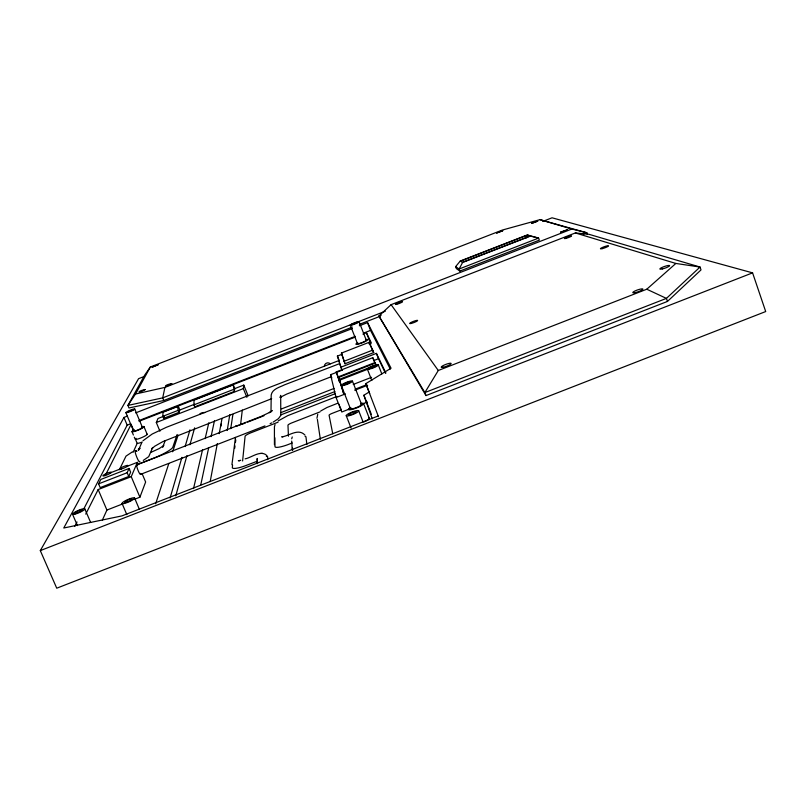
<?xml version="1.0" encoding="UTF-8"?>
<svg xmlns="http://www.w3.org/2000/svg" width="806" height="806" viewBox="0 0 806 806"><rect width="100%" height="100%" fill="white"/><g stroke="black" fill="none" stroke-linecap="round" stroke-linejoin="round"><path stroke-width="1.21" d="M234.324 391.454L233.176 384.623L234.788 388.593L234.324 391.454L194.76 406.859L193.944 404.854L194.044 399.857M178.902 412.39C177.511 409.478 177.078 401.469 179.738 410.022L178.902 412.39L163.678 418.314L162.852 416.319L163.003 411.947M270.997 412.017L271.199 394.99C272.327 388.845 279.773 387.273 284.548 384.835L339.669 363.607M257.195 459.853L257.215 458.453L256.963 463.289M267.713 459.662L267.693 456.891A11.737 2.347 -22.4 0 0 266.353 456.478M316.929 418.254L317.765 414.254M257.416 463.651L257.457 461.133L244.923 465.918A16.13 3.184 -22.4 0 1 232.309 467.843L232.561 465.062M338.822 360.604L166.449 427.271L152.183 434.041L143.015 440.721M242.606 460.972L245.115 436.137A6.498 1.179 -22.2 0 1 250.394 432.993L278.05 422.203M240.551 424.943L242.304 410.083M246.878 397.348L243.341 388.623L243.785 385.087L234.788 388.593M234.707 448.287L235.02 445.889M235.483 442.303L235.785 439.905M231.916 464.719L235.483 437.406M317.383 419.402L320.355 439.32M230.748 428.631L232.904 414.385M227.211 430.515L229.781 414.737M210.185 481.565L217.348 443.491M219.192 433.668L221.962 418.929M220.894 426.183L221.358 423.724M587.473 234.556L586.839 232.773L571.837 229.035L164.918 387.404L162.701 397.872L163.789 400.501L352.373 327.095M200.704 485.141L208.734 447.542M211.071 436.63L214.436 420.863M193.531 488.597L202.588 449.587M205.137 438.615L208.825 422.767M175.768 495.871L186.911 455.652M189.934 444.761L194.639 427.825M291.722 438.807L292.246 436.953M170.096 497.957L181.954 457.334M185.098 446.574L189.974 429.85M275.058 424.611L274.433 426.767L274.423 444.69M155.649 503.79L168.797 463.581M172.665 451.763L178.076 435.2M177.149 434.484L172.706 447.521A20.452 3.415 -22.8 0 1 155.044 457.647L137.947 464.337M162.681 447.401L165.149 440.62M134.219 499.418L139.912 497.201L145.634 482.018L142.229 473.918M163.678 418.314L164.323 416.702M159.931 431.21L156.314 422.505L157.996 418.485L163.537 416.329M85.748 514.117L98.161 489.564L131.237 476.668L137.352 462.332L138.33 464.649M128.758 476.477L130.632 472.155L129.061 468.437L100.861 479.429L98.594 483.852L100.196 487.61L128.758 476.477L127.167 472.719L129.061 468.437M141.705 442.816L138.431 450.292L140.083 448.217L138.239 449.365M102.332 520.172L106.916 510.057L122.844 503.851M133.141 452.267L137.181 443.36L135.519 439.401L136.033 438.293M119.348 469.757L126.018 456.115L132.386 451.874M105.697 474.663L131.126 424.359L133.484 429.951M74.706 526.429L77.013 521.976M83.935 508.616L127.177 425.145L130.693 423.785M455.632 266.615L459.108 269.013L538.579 238.092L530.408 236.098L462.594 262.494L459.108 269.013L459.873 271.068L539.325 240.148L538.579 238.092L527.275 234.939L460.286 261.013L455.632 266.615L456.377 268.63L459.873 271.068M127.449 416.067L123.943 417.437L63.755 528.011L121.918 515.911L378.095 416.027M163.789 400.501L128.99 407.977L127.922 405.428L135.519 394.023L150.349 366.992L502.39 230.042L539.97 219.655L586.839 232.773L583.322 234.143M542.67 221.449L552.05 217.801L752.582 272.861L765.7 311.549L56.742 588.199L40.3 550.609L138.572 378.669L144.435 376.392M381.248 315.106L378.901 316.012L424.853 392.572L666.421 298.391L700.031 267.038L675.861 263.451L646.775 289.223L438.293 370.488L424.853 392.572L426.001 395.575L667.489 301.424L701.019 269.899L700.031 267.038L588.894 234.274L575.363 232.944L391.101 304.658L378.901 316.012L426.001 395.575M150.349 366.992L144.808 374.941L127.922 405.428L162.701 397.872L385.318 311.217M271.672 411.1L272.226 410.516L269.295 412.662L270.03 412.209L261.144 416.41L136.798 464.85M280.216 397.167L280.679 395.373L280.8 415.392L278.433 418.667L273.174 422.112M163.87 445.436L159.245 448.559L150.954 452.327M278.12 420.944L287.722 415.654L336.999 396.431M320.707 411L326.944 407.514L337.563 403.302M280.327 397.287L286.704 394.084L331.306 376.694M372.241 418.858L363.889 395.252L369.138 392.008M378.477 416.722L365.823 383.626L391.051 368.211L367.536 322.612L359.335 325.805M143.267 460.428L148.717 456.649L152.707 447.461L151.921 448.761L154.601 446.292L162.933 441.577L271.682 398.688M270.111 423.674L271.703 422.888M525.865 235.735L462.261 260.489L464.105 261.648L528.323 236.662L525.865 235.735L526.64 237.881M359.395 324.355L380.482 316.154M135.65 412.884L352.303 328.536M138.884 420.591L355.335 336.324M363.526 333.13L370.538 330.4L390.275 369.067M139.095 421.256L354.751 337.291M362.932 334.107L366.438 332.737L371.324 342.862L368.987 343.779M162.862 412.289L177.975 406.405M193.944 400.189L233.125 384.936M162.852 416.319L178.076 410.395M179.738 410.022L194.528 404.259M193.944 404.854L233.518 389.449M156.314 422.505L243.341 388.623M341.432 353.088L369.067 342.328L373.702 352.585L344.998 363.758L341.432 353.088L344.998 363.758M341.956 370.498L337.392 356.081L342.066 354.257M344.031 361.29L372.745 350.106M340.696 367.284L376.402 353.381L385.913 373.087M338.258 377.399L339.417 381.631L336.233 371.919L372.785 357.683L376.321 365.954M348.776 409.277L341.774 412.007L336.072 397.539L330.551 374.709L340.918 370.669M373.873 360.534L378.477 358.741L385.369 373.087M337.633 377.107L375.002 362.549M339.044 379.465L338.5 377.48L375.294 363.153L376.14 365.017L339.044 379.465L341.23 384.845M367.949 369.148L339.427 380.261L343.658 393.65L341.532 385.953M110.382 472.84L120.93 468.729M127.973 465.989L137.352 462.332M241.81 424.389L245.306 423.029M247.644 422.112L263.975 415.755M281.475 408.934L333.976 388.472M280.982 412.581L334.853 391.595M353.25 384.432L371.586 377.289M98.594 483.852L127.167 472.719M280.79 414.909L335.296 393.671M355.114 389.187L366.569 384.724M336.072 397.539L345.421 393.892M354.771 390.255L367.627 385.248M140.587 474.361L264.932 425.911M320.022 411.876L291.349 423.069A4.282 0.796 -21.9 0 0 287.964 425.115L288.447 436.197M362.771 403.826L367.435 402.003M245.115 458.836C251.361 457.848 260.812 449.405 266.998 455.672M292.185 442.988L287.379 444.841A15.294 2.992 -22.1 0 1 274.997 446.856L274.866 437.789M40.3 550.609L752.582 272.861M239.08 425.346L235.755 426.042L236.924 426.001M240.782 460.256L238.314 460.72L239.644 460.871M135.519 394.023L164.918 387.404M260.61 453.425L261.114 453.405M261.789 453.365L262.383 453.335M135.519 439.401L135.67 439.431A6.519 0.997 -22.7 0 0 143.649 436.721A6.519 0.997 -22.7 0 0 146.642 434.071M137.181 443.36L137.332 443.391A6.519 1.018 -22.7 0 0 142.239 442.031M283.037 436.771L281.707 436.892C289.314 435.996 298.23 427.845 305.021 435.139M539.97 219.655L571.837 229.035M575.363 232.944L675.861 263.451M527.275 234.939L530.408 236.098M646.775 289.223L666.421 298.391L667.489 301.424M460.286 261.013L462.594 262.494M391.101 304.658L438.293 370.488M136.698 451.279L136.345 450.614A6.105 0.766 68.4 0 1 136.798 451.239M373.702 352.585L369.067 342.328M374.498 362.116L375.858 365.098M72.55 514.278L77.447 525.613M84.781 508.818L90.625 522.399M98.161 489.564L106.916 510.057M134.552 497.917L139.267 509.07M122.089 503.498L126.834 514.671M131.237 476.668L139.912 497.201M125.907 412.732L133.605 431.069M132.033 431.754L133.393 435.008M134.31 437.174L135.217 439.341M123.943 417.437L127.177 425.145M143.942 426.575L147.105 434.152M134.703 408.944L142.37 427.261M337.392 356.081L339.135 360.322M243.785 385.087L248.137 395.837M341.774 369.148L342.187 370.176M338.5 377.48L340.283 382.024M336.233 371.919L337.976 376.342M341.291 385.459L350.409 408.682M330.551 374.709L331.85 378.004M346.217 415.695L351.084 428.077M363.889 395.252L371.365 414.385M363.556 403.564L369.269 418.183M352.454 381.107A5.995 1.048 -21.4 0 1 344.364 385.238A5.995 1.048 -21.4 0 1 343.799 383.515A5.995 1.048 -21.4 0 1 352.454 381.107L361.551 404.34M358.71 410.828A6.71 1.31 -21.5 0 1 349.683 415.574A6.71 1.31 -21.5 0 1 348.998 413.407A6.71 1.31 -21.5 0 1 358.71 410.828L363.123 422.092M350.278 325.13L357.471 343.608M367.385 369.118L371.808 380.492M365.823 383.626L369.672 393.499M341.331 368.02L339.84 364.1M367.536 322.612L370.538 330.4M376.402 353.381L378.477 358.741M366.438 332.737L370.82 344.041M378.296 364.866L381.822 373.964M359.093 321.695L366.267 340.182M372.785 357.683L374.075 361.007M340.061 406.808L341.23 409.831L331.729 413.538A3.466 0.655 -21.6 0 0 329.07 415.181L332.757 433.769M339.094 361.36L339.487 362.398M339.135 404.29L339.548 405.438M306.885 444.519L305.958 436.802A12.825 2.529 -22 0 0 305.081 436.459M292.477 447.985L292.628 450.483M291.712 441.084L292.215 449.778M129.252 469.042A4.584 0.776 -23.1 0 1 129.323 469.656M365.521 340.092A4.725 0.715 -21.2 0 1 364.916 341.301A4.725 0.715 -21.2 0 1 359.254 343.507A4.725 0.715 -21.2 0 1 357.924 343.054M365.803 339.628A6.418 0.967 -21.2 0 1 366.377 340.878A6.418 0.967 -21.2 0 1 357.904 344.182A6.418 0.967 -21.2 0 1 357.37 342.913M141.503 426.888A6.529 0.957 -22.7 0 1 142.561 427.986A6.529 0.957 -22.7 0 1 133.665 431.653A6.529 0.957 -22.7 0 1 134.189 429.9M141.423 427.281A4.796 0.705 -22.7 0 1 141.09 428.449A4.796 0.705 -22.7 0 1 135.086 430.918A4.796 0.705 -22.7 0 1 134.401 430.172M360.987 403.383A8.131 1.552 -21.5 0 1 361.672 405.489A8.131 1.552 -21.5 0 1 350.942 409.67A8.131 1.552 -21.5 0 1 350.318 407.544M368.876 417.881A8.11 1.642 -21.5 0 1 364.151 421.891M360.625 404.088A5.974 1.138 -21.5 0 1 359.829 405.962A5.974 1.138 -21.5 0 1 352.655 408.753A5.974 1.138 -21.5 0 1 351.003 407.846M199.948 413.821A6.73 6.579 4.5 0 1 204.946 412.581M140.677 473.394A5.128 0.877 68.9 0 1 139.378 473.162A5.128 0.877 68.9 0 1 136.939 467.047A5.128 0.877 68.9 0 1 137.403 465.173M139.811 461.334A6.105 0.917 68.7 0 1 136.677 456.871A6.105 0.917 68.7 0 1 135.66 450.876M324.334 366.297A3.496 3.446 -13.8 0 1 330.289 363.818M357.33 322.39L352.041 324.445L357.33 322.39M567.484 229.77L560.492 232.229L567.484 229.77M171.769 383.616C163.487 388.714 163.346 384.976 171.769 383.616M132.96 409.801L127.67 411.967L132.96 409.801M145.171 389.56C136.909 394.547 137.05 390.91 145.171 389.56M537.703 221.136L531.497 223.443L537.703 221.136M158.147 364.725L152.122 367.173L158.147 364.725M502.712 230.758L496.657 233.015L502.712 230.758M280.962 396.864L280.176 397.348L281.032 396.824M350.781 414.647A4.02 0.786 -21.5 0 0 356.212 411.806A4.02 0.786 -21.5 0 0 350.388 413.347A4.02 0.786 -21.5 0 0 350.781 414.647M443.189 367.244A5.299 0.987 -20.7 0 0 451.138 363.657A5.299 0.987 -20.7 0 0 444.308 365.017A5.299 0.987 -20.7 0 0 443.189 367.244M635.299 292.598A5.38 0.977 -19.2 0 0 642.916 289.142A5.38 0.977 -19.2 0 0 635.249 290.835A5.38 0.977 -19.2 0 0 635.299 292.598M662.381 268.922A5.168 0.887 -19.1 0 0 669.615 265.658A5.168 0.887 -19.1 0 0 662.169 267.37A5.168 0.887 -19.1 0 0 662.381 268.922M351.769 325.05A4.735 0.655 -21.2 0 0 359.023 321.906A4.735 0.655 -21.2 0 0 353.28 323.297A4.735 0.655 -21.2 0 0 351.769 325.05M127.701 412.46A4.806 0.645 -22.5 0 0 134.733 409.116A4.806 0.645 -22.5 0 0 128.486 410.939A4.806 0.645 -22.5 0 0 127.701 412.46M370.7 368.282A3.516 0.594 -21.2 0 0 376.07 365.904A3.516 0.594 -21.2 0 0 371.757 366.801A3.516 0.594 -21.2 0 0 370.7 368.282M369.289 369.148A5.854 0.997 -21.2 0 0 378.216 365.178A5.854 0.997 -21.2 0 0 371.022 366.68A5.854 0.997 -21.2 0 0 369.289 369.148M345.361 384.452A3.597 0.625 -21.4 0 0 350.227 381.984A3.597 0.625 -21.4 0 0 345.039 383.424A3.597 0.625 -21.4 0 0 345.361 384.452M411.141 323.458A4.272 0.645 -20.9 0 0 417.609 320.627A4.272 0.645 -20.9 0 0 412.219 321.876A4.272 0.645 -20.9 0 0 411.141 323.458M602.364 248.611A4.332 0.635 -19.7 0 0 608.55 245.89A4.332 0.635 -19.7 0 0 602.495 247.402A4.332 0.635 -19.7 0 0 602.364 248.611M565.963 238.375A3.869 0.514 -20 0 0 571.555 235.957A3.869 0.514 -20 0 0 566.245 237.347A3.869 0.514 -20 0 0 565.963 238.375M396.713 304.295A3.829 0.514 -21 0 0 402.516 301.787A3.829 0.514 -21 0 0 397.741 302.965A3.829 0.514 -21 0 0 396.713 304.295M124.628 503.377A6.841 1.29 -23.4 0 0 134.592 498.259A6.841 1.29 -23.4 0 0 125.746 500.506A6.841 1.29 -23.4 0 0 124.628 503.377M126.099 502.309A4.111 0.776 -23.4 0 0 132.083 499.236A4.111 0.776 -23.4 0 0 126.784 500.576A4.111 0.776 -23.4 0 0 126.099 502.309M74.877 514.178A6.7 1.209 -23.6 0 0 84.771 509.17A6.7 1.209 -23.6 0 0 76.358 511.306A6.7 1.209 -23.6 0 0 74.877 514.178M76.399 513.13A4.02 0.725 -23.6 0 0 82.333 510.117A4.02 0.725 -23.6 0 0 77.295 511.397A4.02 0.725 -23.6 0 0 76.399 513.13M121.333 468.991A4.584 0.766 -23 0 0 128.033 465.656A4.584 0.766 -23 0 0 122.119 467.238A4.584 0.766 -23 0 0 121.333 468.991M105.183 475.6A4.594 0.766 -23.2 0 0 111.278 472.286A4.594 0.766 -23.2 0 0 104.689 474.381A4.594 0.766 -23.2 0 0 105.183 475.6"/></g></svg>
